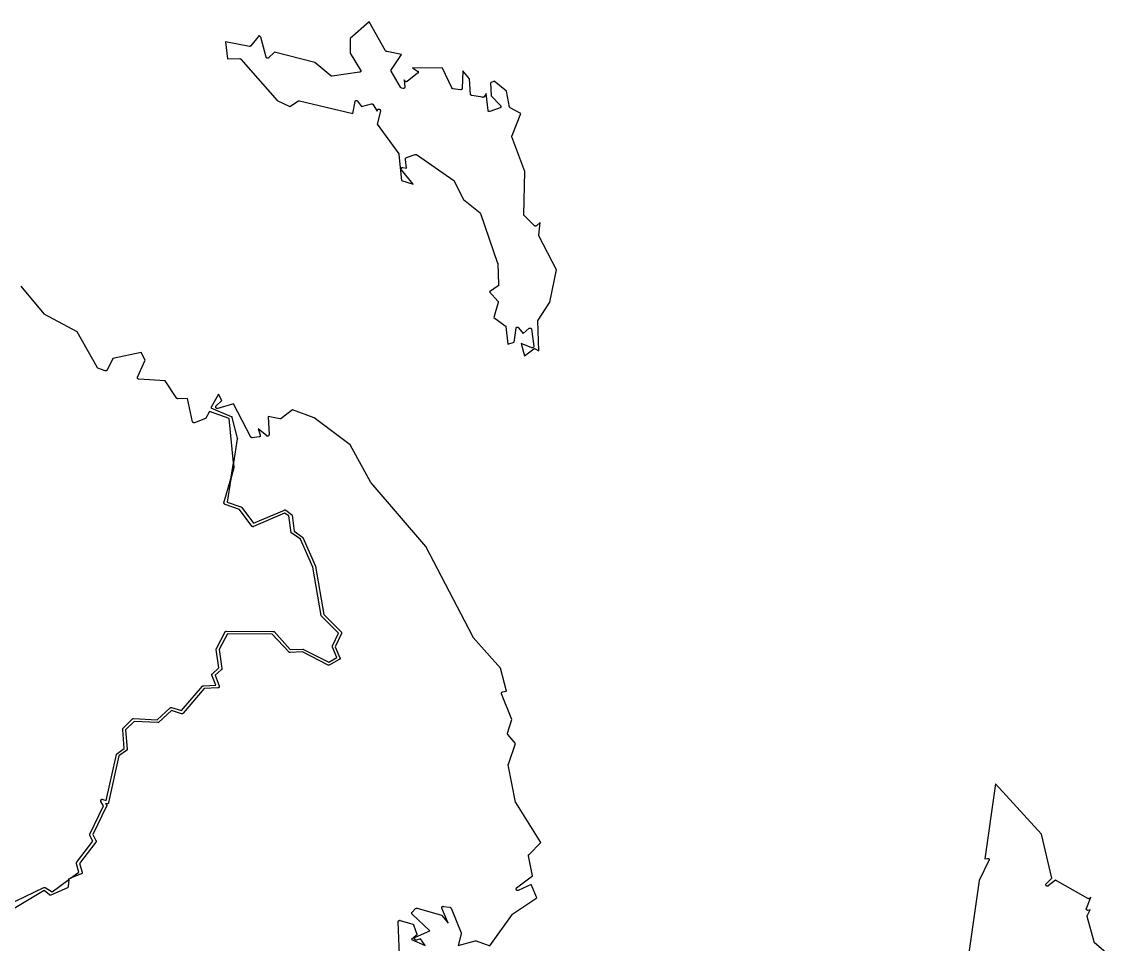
# Model space of a CAD drawing. Header units: metres. Extents: x 12 to 388, y 12 to 220.
# Drawn here: x 329.63 to 367.85, y 68.47 to 100.73 of the extents above; entities that cross this region are included whole.
import ezdxf

# ---------------------------------------------------------------- set-up
doc = ezdxf.new("R2010")
doc.units = ezdxf.units.M

msp = doc.modelspace()

# ---------------------------------------------------------------- linework, layer by layer
msp.add_lwpolyline([(337.93, 100.25), (337.64, 99.89), (337.63, 99.89), (337.63, 99.88), (337.62, 99.88), (337.61, 99.87), (337.6, 99.87), (337.59, 99.87), (336.75, 100.03), (336.82, 99.44), (337.25, 99.45), (337.26, 99.45), (337.27, 99.45), (337.27, 99.44), (337.28, 99.44), (337.29, 99.44), (337.29, 99.43), (338.56, 97.98), (339, 97.77), (339.3, 97.97), (339.31, 97.97), (339.32, 97.97), (339.33, 97.97), (339.34, 97.97), (341.2, 97.53), (341.28, 97.94), (341.29, 97.95), (341.29, 97.96), (341.29, 97.97), (341.3, 97.97), (341.31, 97.98), (341.32, 97.98), (341.33, 97.98), (341.34, 97.98), (341.35, 97.98), (341.36, 97.98), (341.36, 97.97), (341.37, 97.97), (341.37, 97.96), (341.51, 97.77), (341.86, 97.86), (341.87, 97.86), (341.88, 97.86), (341.89, 97.86), (341.89, 97.85), (341.9, 97.85), (341.91, 97.85), (341.91, 97.84), (341.91, 97.83), (342.05, 97.6), (342.07, 97.64), (342.07, 97.65), (342.08, 97.66), (342.09, 97.67), (342.1, 97.67), (342.11, 97.68), (342.12, 97.68), (342.13, 97.67), (342.14, 97.67), (342.15, 97.67), (342.15, 97.66), (342.16, 97.66), (342.16, 97.65), (342.16, 97.64), (342.17, 97.63), (342.17, 97.62), (342.17, 97.61), (342.06, 97.15), (342.81, 96.11), (342.81, 96.1), (342.81, 96.09), (342.91, 95.18), (343.31, 95.05), (342.9, 95.55), (342.9, 95.56), (342.89, 95.57), (342.89, 95.58), (342.89, 95.59), (342.9, 95.59), (342.9, 95.6), (342.9, 95.61), (342.91, 95.61), (342.91, 95.62), (342.92, 95.62), (342.92, 95.63), (342.93, 95.63), (342.94, 95.63), (342.95, 95.63), (343.08, 95.61), (343.04, 95.92), (343.04, 95.93), (343.05, 95.94), (343.05, 95.95), (343.05, 95.96), (343.06, 95.96), (343.06, 95.97), (343.07, 95.97), (343.08, 95.98), (343.38, 96.09), (343.39, 96.09), (343.4, 96.09), (343.41, 96.09), (343.42, 96.09), (343.43, 96.09), (344.74, 95.18), (344.75, 95.17), (344.75, 95.16), (345.07, 94.52), (345.65, 94.05), (345.66, 94.05), (345.66, 94.04), (345.67, 94.03), (346.26, 92.29), (346.27, 92.29), (346.27, 92.28), (346.3, 91.54), (346.3, 91.53), (346.3, 91.52), (346.29, 91.51), (346.29, 91.5), (346.28, 91.5), (345.98, 91.29), (346.27, 90.96), (346.27, 90.95), (346.28, 90.95), (346.28, 90.94), (346.28, 90.93), (346.28, 90.92), (346.28, 90.91), (346.13, 90.39), (346.53, 90.1), (346.54, 90.1), (346.54, 90.09), (346.55, 90.09), (346.55, 90.08), (346.55, 90.07), (346.62, 89.45), (346.84, 89.52), (346.91, 90.01), (346.91, 90.02), (346.91, 90.03), (346.92, 90.03), (346.92, 90.04), (346.93, 90.04), (346.93, 90.05), (346.94, 90.05), (346.95, 90.05), (346.96, 90.05), (346.97, 90.05), (346.98, 90.05), (346.98, 90.04), (346.99, 90.04), (347, 90.03), (347.16, 89.83), (347.37, 90.01), (347.38, 90.02), (347.39, 90.02), (347.4, 90.02), (347.41, 90.02), (347.42, 90.02), (347.43, 90.01), (347.44, 90), (347.44, 89.99), (347.45, 89.99), (347.45, 89.98), (347.53, 89.39), (347.53, 89.38), (347.53, 89.37), (347.53, 89.36), (347.52, 89.36), (347.52, 89.35), (347.51, 89.34), (347.5, 89.34), (347.5, 89.33), (347.49, 89.33), (347.48, 89.33), (347.47, 89.33), (347.46, 89.33), (347.09, 89.48), (347.2, 89.05), (347.53, 89.29), (347.54, 89.3), (347.55, 89.3), (347.56, 89.3), (347.57, 89.3), (347.58, 89.29), (347.7, 89.22), (347.67, 90.27), (347.67, 90.28), (347.68, 90.29), (347.68, 90.3), (348.09, 90.92), (348.32, 92.06), (347.71, 93.24), (347.7, 93.24), (347.7, 93.25), (347.7, 93.26), (347.7, 93.27), (347.75, 93.71), (347.62, 93.6), (347.61, 93.59), (347.6, 93.59), (347.6, 93.58), (347.59, 93.58), (347.58, 93.58), (347.57, 93.59), (347.56, 93.59), (347.55, 93.59), (347.55, 93.6), (347.2, 93.95), (347.19, 93.95), (347.19, 93.96), (347.18, 93.97), (347.18, 93.98), (347.22, 95.49), (346.76, 96.71), (346.76, 96.72), (346.76, 96.73), (346.76, 96.74), (346.77, 96.75), (347.08, 97.52), (346.7, 97.72), (346.7, 97.73), (346.69, 97.73), (346.69, 97.74), (346.68, 97.74), (346.68, 97.75), (346.57, 98.3), (346.14, 98.65), (346.02, 98.6), (346.04, 98.14), (346.37, 97.8), (346.37, 97.79), (346.37, 97.78), (346.38, 97.78), (346.38, 97.77), (346.38, 97.76), (346.38, 97.75), (346.37, 97.74), (346.37, 97.73), (346.36, 97.73), (346.36, 97.72), (346.35, 97.72), (345.99, 97.59), (345.98, 97.59), (345.97, 97.59), (345.96, 97.59), (345.95, 97.59), (345.95, 97.6), (345.94, 97.6), (345.94, 97.61), (345.93, 97.61), (345.93, 97.62), (345.93, 97.63), (345.86, 98.22), (345.79, 98.11), (345.79, 98.1), (345.78, 98.1), (345.78, 98.09), (345.77, 98.09), (345.76, 98.09), (345.75, 98.08), (345.74, 98.08), (345.74, 98.09), (345.36, 98.15), (345.35, 98.15), (345.34, 98.16), (345.33, 98.16), (345.33, 98.17), (345.33, 98.18), (345.32, 98.18), (345.32, 98.19), (345.28, 98.74), (345.05, 99.02), (345.02, 98.4), (345.02, 98.39), (345.02, 98.38), (345.01, 98.37), (345.01, 98.36), (345, 98.36), (344.99, 98.36), (344.99, 98.35), (344.98, 98.35), (344.97, 98.35), (344.71, 98.39), (344.7, 98.39), (344.69, 98.39), (344.69, 98.4), (344.68, 98.4), (344.67, 98.4), (344.67, 98.41), (344.67, 98.42), (344.34, 99.11), (343.29, 99.12), (343.47, 99.01), (343.48, 99.01), (343.48, 99), (343.49, 99), (343.49, 98.99), (343.49, 98.98), (343.49, 98.97), (343.49, 98.96), (343.49, 98.95), (343.49, 98.94), (343.48, 98.93), (343.47, 98.93), (343.1, 98.64), (343.09, 98.64), (343.08, 98.64), (343.07, 98.63), (343.06, 98.63), (343.06, 98.64), (343.05, 98.64), (343.04, 98.64), (343.03, 98.65), (343.02, 98.66), (343, 98.7), (343.02, 98.45), (343.02, 98.44), (343.02, 98.43), (343.01, 98.43), (343.01, 98.42), (343.01, 98.41), (343, 98.41), (342.99, 98.4), (342.98, 98.4), (342.97, 98.4), (342.96, 98.4), (342.9, 98.41), (342.89, 98.42), (342.88, 98.42), (342.88, 98.43), (342.87, 98.43), (342.87, 98.44), (342.54, 99.01), (342.54, 99.02), (342.54, 99.03), (342.54, 99.04), (342.54, 99.05), (342.54, 99.06), (342.55, 99.06), (342.9, 99.59), (342.39, 99.69), (342.38, 99.69), (342.37, 99.7), (342.36, 99.7), (342.36, 99.71), (342.35, 99.72), (341.78, 100.73), (341.11, 100.15), (341.11, 99.64), (341.47, 99.04), (341.48, 99.04), (341.48, 99.03), (341.48, 99.02), (341.48, 99.01), (341.48, 99), (341.48, 98.99), (341.47, 98.99), (341.47, 98.98), (341.46, 98.98), (341.46, 98.97), (341.45, 98.97), (341.44, 98.97), (340.48, 98.83), (340.47, 98.83), (340.46, 98.83), (340.45, 98.83), (340.45, 98.84), (340.44, 98.84), (339.87, 99.31), (338.47, 99.67), (338.26, 99.47), (338.26, 99.46), (338.25, 99.46), (338.24, 99.46), (338.23, 99.46), (338.22, 99.46), (338.21, 99.46), (338.2, 99.46), (338.2, 99.47), (338.19, 99.47), (338.19, 99.48), (338.18, 99.48), (338.18, 99.49), (337.99, 100.2), (337.93, 100.25)], close=True)
for points in [[(328.75, 69.66), (330.4, 70.45), (330.41, 70.45), (330.42, 70.45), (330.43, 70.45), (330.44, 70.45), (330.45, 70.45), (330.69, 70.3), (331.28, 70.73), (331.28, 70.75), (331.34, 70.78), (331.63, 70.99), (331.54, 71.28), (331.54, 71.29), (331.54, 71.3), (331.54, 71.31), (331.55, 71.32), (331.55, 71.33), (332.12, 72.07), (332.01, 72.27), (332.01, 72.28), (332.01, 72.29), (332.01, 72.3), (332.01, 72.31), (332.01, 72.32), (332.49, 73.31), (332.4, 73.46), (332.4, 73.47), (332.4, 73.48), (332.4, 73.49), (332.4, 73.5), (332.4, 73.51), (332.4, 73.52), (332.41, 73.52), (332.41, 73.53), (332.42, 73.53), (332.43, 73.53), (332.44, 73.54), (332.45, 73.54), (332.46, 73.54), (332.46, 73.53), (332.58, 73.49), (332.94, 75.1), (332.94, 75.11), (332.95, 75.11), (332.95, 75.12), (332.96, 75.12), (332.96, 75.13), (333.21, 75.31), (333.16, 75.97), (333.16, 75.98), (333.16, 75.99), (333.16, 76), (333.17, 76), (333.17, 76.01), (333.5, 76.35), (333.51, 76.35), (333.51, 76.36), (333.52, 76.36), (333.53, 76.36), (333.54, 76.36), (334.37, 76.32), (334.82, 76.74), (334.83, 76.74), (334.84, 76.75), (334.85, 76.75), (334.86, 76.75), (334.87, 76.75), (335.22, 76.64), (335.95, 77.49), (335.95, 77.5), (335.96, 77.5), (335.97, 77.51), (335.98, 77.51), (335.99, 77.51), (336.41, 77.53), (336.28, 77.88), (336.28, 77.89), (336.28, 77.9), (336.28, 77.91), (336.29, 77.92), (336.29, 77.93), (336.3, 77.93), (336.52, 78.13), (336.43, 78.78), (336.43, 78.79), (336.43, 78.8), (336.44, 78.81), (336.74, 79.39), (336.74, 79.4), (336.75, 79.4), (336.75, 79.41), (336.76, 79.41), (336.77, 79.41), (336.77, 79.42), (336.78, 79.42), (336.79, 79.42), (338.41, 79.41), (338.42, 79.41), (338.43, 79.41), (338.44, 79.41), (338.44, 79.4), (338.45, 79.4), (339.01, 78.78), (339.46, 78.79), (339.47, 78.79), (339.48, 78.78), (340.36, 78.33), (340.64, 78.49), (340.49, 78.86), (340.49, 78.87), (340.49, 78.88), (340.49, 78.89), (340.49, 78.9), (340.7, 79.35), (340.11, 79.94), (340.1, 79.95), (340.1, 79.96), (339.81, 81.66), (339.37, 82.63), (339.07, 82.84), (339.06, 82.84), (339.06, 82.85), (339.05, 82.86), (339.05, 82.87), (338.97, 83.45), (338.82, 83.55), (337.73, 83.08), (337.72, 83.07), (337.71, 83.07), (337.7, 83.07), (337.7, 83.08), (337.69, 83.08), (337.68, 83.08), (337.68, 83.09), (337.67, 83.09), (337.24, 83.67), (336.74, 83.85), (336.73, 83.85), (336.73, 83.86), (336.72, 83.86), (336.72, 83.87), (336.71, 83.87), (336.71, 83.88), (336.7, 83.89), (336.7, 83.9), (336.7, 83.91), (336.94, 84.74), (337.03, 85.31), (336.88, 86.85), (336.19, 87.1), (336.07, 86.87), (336.07, 86.86), (336.06, 86.86), (336.05, 86.85), (335.67, 86.7), (335.66, 86.7), (335.65, 86.7), (335.64, 86.7), (335.63, 86.71), (335.62, 86.71), (335.62, 86.71), (335.62, 86.72), (335.61, 86.72), (335.61, 86.73), (335.6, 86.74), (335.43, 87.55), (335.09, 87.54), (335.08, 87.54), (335.07, 87.54), (335.07, 87.55), (335.06, 87.55), (335.05, 87.56), (334.64, 88.17), (333.72, 88.23), (333.71, 88.23), (333.7, 88.23), (333.7, 88.24), (333.69, 88.24), (333.69, 88.25), (333.68, 88.25), (333.68, 88.26), (333.68, 88.27), (333.68, 88.28), (333.68, 88.29), (333.68, 88.3), (333.95, 88.9), (333.81, 89.16), (332.82, 88.95), (332.62, 88.55), (332.61, 88.54), (332.6, 88.53), (332.59, 88.53), (332.59, 88.52), (332.58, 88.52), (332.57, 88.52), (332.56, 88.52), (332.55, 88.52), (332.29, 88.62), (332.28, 88.63), (332.27, 88.64), (332.27, 88.65), (331.57, 89.89), (330.42, 90.51), (330.41, 90.52), (329.61, 91.48)], [(342.85, 67.8), (342.79, 69.25), (342.79, 69.26), (342.79, 69.27), (342.8, 69.27), (342.8, 69.28), (342.8, 69.29), (342.81, 69.29), (342.81, 69.3), (342.82, 69.3), (342.83, 69.3), (342.83, 69.31), (342.84, 69.31), (342.85, 69.31), (342.86, 69.3), (343.3, 69.17), (343.31, 69.17), (343.31, 69.16), (343.32, 69.16), (343.32, 69.15), (343.33, 69.15), (343.33, 69.14), (343.44, 68.82), (343.44, 68.81), (343.44, 68.8), (343.44, 68.79), (343.44, 68.78), (343.43, 68.78), (343.43, 68.77), (343.42, 68.77), (343.25, 68.63), (343.73, 68.42), (343.57, 68.66), (343.43, 68.61), (343.42, 68.61), (343.41, 68.61), (343.4, 68.61), (343.39, 68.62), (343.38, 68.62), (343.38, 68.63), (343.37, 68.63), (343.37, 68.64), (343.36, 68.64), (343.36, 68.65), (343.36, 68.66), (343.36, 68.67), (343.36, 68.68), (343.37, 68.68), (343.37, 68.69), (343.37, 68.7), (343.38, 68.7), (343.39, 68.71), (343.9, 68.94), (343.28, 69.52), (343.28, 69.53), (343.27, 69.53), (343.27, 69.54), (343.27, 69.55), (343.27, 69.56), (343.27, 69.57), (343.27, 69.58), (343.27, 69.59), (343.28, 69.59), (343.4, 69.72), (343.41, 69.72), (343.42, 69.72), (343.42, 69.73), (343.43, 69.73), (343.44, 69.73), (343.45, 69.73), (344.3, 69.48), (344.31, 69.48), (344.32, 69.47), (344.33, 69.47), (344.33, 69.46), (344.54, 69.2), (344.31, 69.73), (344.31, 69.74), (344.31, 69.75), (344.31, 69.76), (344.31, 69.77), (344.32, 69.77), (344.32, 69.78), (344.33, 69.78), (344.33, 69.79), (344.34, 69.79), (344.35, 69.79), (344.36, 69.8), (344.37, 69.79), (344.6, 69.76), (344.61, 69.76), (344.61, 69.75), (344.62, 69.75), (344.63, 69.74), (344.64, 69.73), (344.99, 68.86), (344.99, 68.85), (344.99, 68.84), (344.99, 68.83), (344.88, 68.42), (345.48, 68.58), (345.49, 68.59), (345.5, 68.59), (345.51, 68.58), (345.99, 68.41), (346.79, 69.52), (346.79, 69.53), (346.8, 69.53), (347.63, 70.09), (347.44, 70.55), (346.98, 70.35), (346.97, 70.35), (346.96, 70.35), (346.95, 70.35), (346.94, 70.35), (346.94, 70.36), (346.93, 70.36), (346.92, 70.36), (346.92, 70.37), (346.92, 70.38), (346.91, 70.38), (346.91, 70.39), (346.91, 70.4), (346.91, 70.41), (346.91, 70.42), (346.92, 70.42), (346.92, 70.43), (346.93, 70.44), (347.48, 70.86), (347.35, 71.56), (347.35, 71.57), (347.35, 71.58), (347.35, 71.59), (347.36, 71.6), (347.36, 71.61), (347.37, 71.61), (347.78, 72.02), (346.9, 73.42), (346.89, 73.42), (346.89, 73.43), (346.89, 73.44), (346.63, 74.74), (346.63, 74.75), (346.63, 74.76), (346.64, 74.76), (346.64, 74.77), (346.89, 75.49), (346.62, 75.8), (346.61, 75.81), (346.61, 75.82), (346.61, 75.83), (346.61, 75.84), (346.61, 75.85), (346.76, 76.33), (346.4, 77.23), (346.4, 77.24), (346.4, 77.25), (346.4, 77.26), (346.41, 77.27), (346.41, 77.28), (346.42, 77.28), (346.42, 77.29), (346.43, 77.29), (346.44, 77.3), (346.58, 77.32), (346.36, 78.12), (345.41, 79.2), (345.41, 79.21), (343.75, 82.38), (341.84, 84.61), (341.83, 84.62), (341.11, 85.93), (339.85, 86.88), (339.09, 87.16), (338.7, 86.85), (338.69, 86.84), (338.68, 86.84), (338.67, 86.84), (338.66, 86.84), (338.65, 86.84), (338.25, 86.92), (338.28, 86.29), (338.28, 86.28), (338.27, 86.27), (338.27, 86.26), (338.26, 86.25), (338.25, 86.24), (338.24, 86.24), (338.23, 86.24), (338.22, 86.24), (338.21, 86.24), (338.2, 86.24), (338.2, 86.25), (337.9, 86.49), (337.97, 86.28), (337.97, 86.27), (337.97, 86.26), (337.97, 86.25), (337.97, 86.24), (337.96, 86.24), (337.96, 86.23), (337.95, 86.23), (337.95, 86.22), (337.94, 86.22), (337.93, 86.21), (337.69, 86.18), (337.68, 86.18), (337.67, 86.18), (337.66, 86.18), (337.66, 86.19), (337.65, 86.19), (337.65, 86.2), (337.64, 86.2), (337.03, 87.37), (336.48, 87.21), (336.47, 87.21), (336.46, 87.21), (336.45, 87.21), (336.44, 87.21), (336.44, 87.22), (336.43, 87.22), (336.42, 87.23), (336.42, 87.24), (336.42, 87.25), (336.41, 87.25), (336.41, 87.26), (336.41, 87.27), (336.42, 87.28), (336.42, 87.29), (336.43, 87.29), (336.43, 87.3), (336.63, 87.48), (336.51, 87.71), (336.24, 87.23), (336.95, 86.93), (336.96, 86.92), (336.97, 86.92), (336.97, 86.91), (336.97, 86.9), (336.98, 86.9), (336.98, 86.89), (337.16, 86.17), (337.17, 86.17), (337.17, 86.16), (337.16, 86.15), (337.03, 85.31), (337.05, 85.13), (336.94, 84.74), (336.81, 83.93), (337.29, 83.76), (337.3, 83.76), (337.31, 83.75), (337.32, 83.74), (337.73, 83.19), (338.81, 83.65), (338.81, 83.66), (338.82, 83.66), (338.83, 83.66), (338.84, 83.66), (338.85, 83.66), (338.85, 83.65), (338.86, 83.65), (339.06, 83.5), (339.07, 83.5), (339.07, 83.49), (339.07, 83.48), (339.08, 83.48), (339.08, 83.47), (339.15, 82.91), (339.44, 82.71), (339.44, 82.7), (339.45, 82.7), (339.45, 82.69), (339.46, 82.69), (339.9, 81.69), (339.9, 81.68), (340.19, 80), (340.8, 79.39), (340.8, 79.38), (340.81, 79.38), (340.81, 79.37), (340.81, 79.36), (340.81, 79.35), (340.81, 79.34), (340.59, 78.87), (340.75, 78.48), (340.76, 78.48), (340.76, 78.47), (340.76, 78.46), (340.75, 78.45), (340.75, 78.44), (340.75, 78.43), (340.74, 78.43), (340.73, 78.42), (340.38, 78.23), (340.37, 78.23), (340.36, 78.23), (340.35, 78.23), (340.34, 78.23), (339.45, 78.69), (339.01, 78.67), (339, 78.67), (338.99, 78.67), (338.98, 78.68), (338.97, 78.68), (338.97, 78.69), (338.39, 79.31), (336.82, 79.32), (336.53, 78.78), (336.62, 78.11), (336.62, 78.1), (336.62, 78.09), (336.62, 78.08), (336.61, 78.08), (336.61, 78.07), (336.6, 78.07), (336.39, 77.88), (336.53, 77.5), (336.53, 77.49), (336.53, 77.48), (336.53, 77.47), (336.53, 77.46), (336.52, 77.45), (336.52, 77.44), (336.51, 77.44), (336.5, 77.43), (336.49, 77.43), (336.48, 77.43), (336.01, 77.41), (335.27, 76.55), (335.27, 76.54), (335.26, 76.54), (335.25, 76.53), (335.24, 76.53), (335.23, 76.53), (335.22, 76.53), (334.87, 76.64), (334.42, 76.23), (334.41, 76.22), (334.4, 76.22), (334.39, 76.22), (333.56, 76.26), (333.26, 75.96), (333.31, 75.29), (333.31, 75.28), (333.31, 75.27), (333.31, 75.26), (333.3, 75.26), (333.3, 75.25), (333.29, 75.25), (333.29, 75.24), (333.03, 75.06), (332.66, 73.42), (332.66, 73.41), (332.66, 73.4), (332.65, 73.4), (332.65, 73.39), (332.64, 73.39), (332.64, 73.38), (332.63, 73.38), (332.62, 73.38), (332.61, 73.38), (332.6, 73.38), (332.56, 73.39), (332.59, 73.34), (332.6, 73.33), (332.6, 73.32), (332.6, 73.31), (332.6, 73.3), (332.59, 73.29), (332.11, 72.3), (332.22, 72.09), (332.23, 72.09), (332.23, 72.08), (332.23, 72.07), (332.23, 72.06), (332.23, 72.05), (332.22, 72.04), (331.65, 71.29), (331.74, 70.99), (331.74, 70.98), (331.74, 70.97), (331.74, 70.96), (331.74, 70.95), (331.73, 70.95), (331.73, 70.94), (331.72, 70.93), (331.71, 70.93), (331.34, 70.78), (331.28, 70.73), (331.25, 70.48), (331.25, 70.47), (331.25, 70.46), (331.24, 70.45), (331.23, 70.44), (330.65, 70.18), (330.64, 70.18), (330.63, 70.18), (330.62, 70.18), (330.61, 70.18), (330.6, 70.18), (330.6, 70.19), (330.41, 70.34), (329.13, 69.58)], [(367.85, 67.9), (367.13, 68.52), (367.13, 68.53), (367.12, 68.54), (367.12, 68.55), (366.87, 69.44), (366.87, 69.45), (366.87, 69.46), (366.87, 69.47), (366.88, 69.47), (366.88, 69.48), (366.98, 69.67), (366.9, 69.65), (366.89, 69.65), (366.88, 69.65), (366.88, 69.66), (366.87, 69.66), (366.86, 69.66), (366.86, 69.67), (366.85, 69.67), (366.85, 69.68), (366.85, 69.69), (366.84, 69.69), (366.84, 69.7), (366.84, 69.71), (366.84, 69.72), (366.85, 69.72), (367, 70.11), (366.97, 70.07), (366.96, 70.07), (366.96, 70.06), (366.95, 70.06), (366.94, 70.06), (366.93, 70.05), (366.92, 70.05), (366.92, 70.06), (366.91, 70.06), (366.9, 70.06), (365.77, 70.71), (365.51, 70.51), (365.51, 70.5), (365.5, 70.5), (365.49, 70.5), (365.48, 70.5), (365.47, 70.5), (365.46, 70.5), (365.45, 70.5), (365.45, 70.51), (365.44, 70.51), (365.44, 70.52), (365.43, 70.53), (365.43, 70.54), (365.43, 70.55), (365.43, 70.56), (365.43, 70.57), (365.44, 70.57), (365.44, 70.58), (365.64, 70.78), (365.28, 72.32), (363.67, 74.08), (363.29, 71.45), (363.39, 71.47), (363.4, 71.47), (363.41, 71.47), (363.42, 71.47), (363.43, 71.46), (363.44, 71.46), (363.44, 71.45), (363.44, 71.44), (363.45, 71.44), (363.45, 71.43), (363.45, 71.42), (363.45, 71.41), (363.44, 71.4), (363.1, 70.69), (362.52, 66.62)]]:
    msp.add_lwpolyline(points)

doc.saveas('drawing.dxf')
